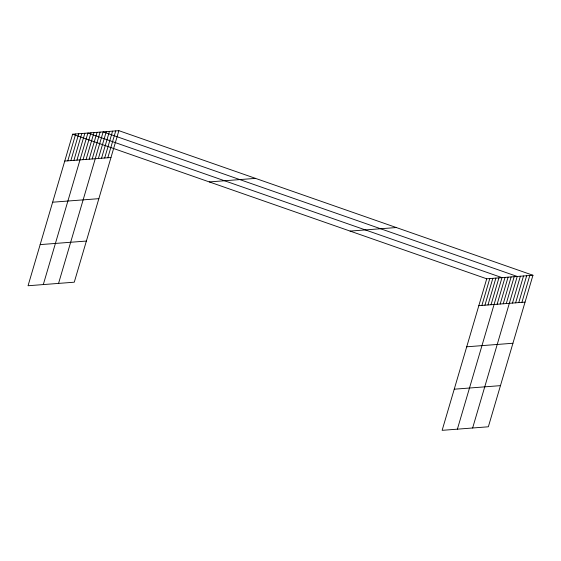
<?xml version="1.0" encoding="UTF-8"?>
<svg xmlns="http://www.w3.org/2000/svg" width="561" height="561" viewBox="0 0 561 561"><rect width="100%" height="100%" fill="white"/><g stroke="black" fill="none" stroke-linecap="round" stroke-linejoin="round"><path stroke-width="0.84" d="M118.869 130.664L72.65 134.212L28.05 285.745L74.269 282.197L118.869 130.664L532.95 275.255L488.351 426.788L442.131 430.336L486.731 278.803L532.95 275.255M67.797 160.839L75.7 133.974M70.847 160.6L78.75 133.742M73.898 160.369L81.801 133.511M76.948 160.137L84.851 133.273M43.302 284.574L87.902 133.041L501.983 277.632L457.383 429.165M83.049 159.668L90.952 132.803M86.099 159.429L94.003 132.571M89.15 159.198L97.053 132.34M92.2 158.966L100.103 132.101M58.554 283.403L103.154 131.87L517.235 276.461L472.635 427.994M98.392 158.49L106.295 131.625M101.534 158.244L109.437 131.386M104.676 158.006L112.579 131.148M107.817 157.76L115.727 130.902M481.878 305.429L489.781 278.565M484.928 305.191L492.831 278.333M487.979 304.96L495.882 278.102M491.029 304.728L498.932 277.863M497.13 304.258L505.033 277.393M500.181 304.02L508.084 277.162M503.231 303.789L511.134 276.931M506.281 303.557L514.185 276.692M512.473 303.08L520.377 276.215M515.615 302.835L523.518 275.977M518.757 302.596L526.667 275.739M521.905 302.358L529.808 275.493M64.746 161.07L110.959 157.522M209.295 181.925L255.514 178.377M52.636 202.212L98.855 198.664M40.161 244.603L86.38 241.055M350.085 231.09L396.304 227.542M478.828 305.661L525.047 302.113M466.717 346.803L512.936 343.255M454.242 389.194L500.461 385.645M72.65 134.212L486.731 278.803"/></g></svg>
